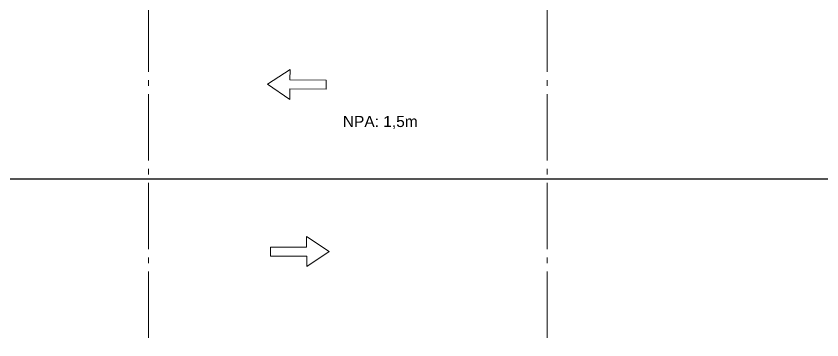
# Model space of a CAD drawing. Header units: metres. Extents: x 0 to 570, y -16 to 122.
# Drawn here: x 342.63 to 357.17, y 62.5 to 68.34 of the extents above; entities that cross this region are included whole.
import ezdxf

# ---------------------------------------------------------------- set-up
doc = ezdxf.new("R2010")
doc.units = ezdxf.units.M
doc.linetypes.add('ACAD_ISO04W100', pattern=[30, 24, -3, 0, -3])
for name, color, linetype in [('ARQ-SUELO', 252, 'Continuous'), ('ARQ-TEXTO', 7, 'Continuous'), ('estructura ejes', 7, 'ACAD_ISO04W100')]:
    doc.layers.add(name, color=color, linetype=linetype)
doc.layers.add('HATCH', color=8, linetype='Continuous', lineweight=5)
doc.styles.get("Standard").update_dxf_attribs({"font": 'arial.ttf'})

msp = doc.modelspace()

# ---------------------------------------------------------------- linework, layer by layer
at = {"layer": 'ARQ-SUELO', "color": 251, "true_color": 0x636466}
msp.add_lwpolyline([(388.216, 65.398), (337.716, 65.398)], dxfattribs=at)
at = {"layer": 'estructura ejes', "color": 252, "lineweight": 20, "ltscale": 0.05}
for p, q in [((345.016, 78.135), (345.016, 41.045)), ((352.216, 78.135), (352.216, 41.045))]:
    msp.add_line(p, q, dxfattribs=at)
at = {"layer": 'HATCH'}
for points in [[(348.223, 67.187), (348.222, 67.025), (347.571, 67.028), (347.57, 66.838), (347.165, 67.111), (347.573, 67.38), (347.572, 67.19), (348.223, 67.187)], [(347.221, 64.171), (347.222, 64.008), (347.873, 64.011), (347.874, 63.822), (348.279, 64.095), (347.871, 64.364), (347.872, 64.174), (347.221, 64.171)]]:
    msp.add_lwpolyline(points, dxfattribs=at)

# ---------------------------------------------------------------- texts
at = {"layer": 'ARQ-TEXTO', "insert": (349.877, 66.54), "char_height": 0.2, "attachment_point": 3}
msp.add_mtext_dynamic_manual_height_columns('NPA: 1,5m', width=2.80317, gutter_width=12.5, heights=[0], dxfattribs=at)

doc.saveas('drawing.dxf')
